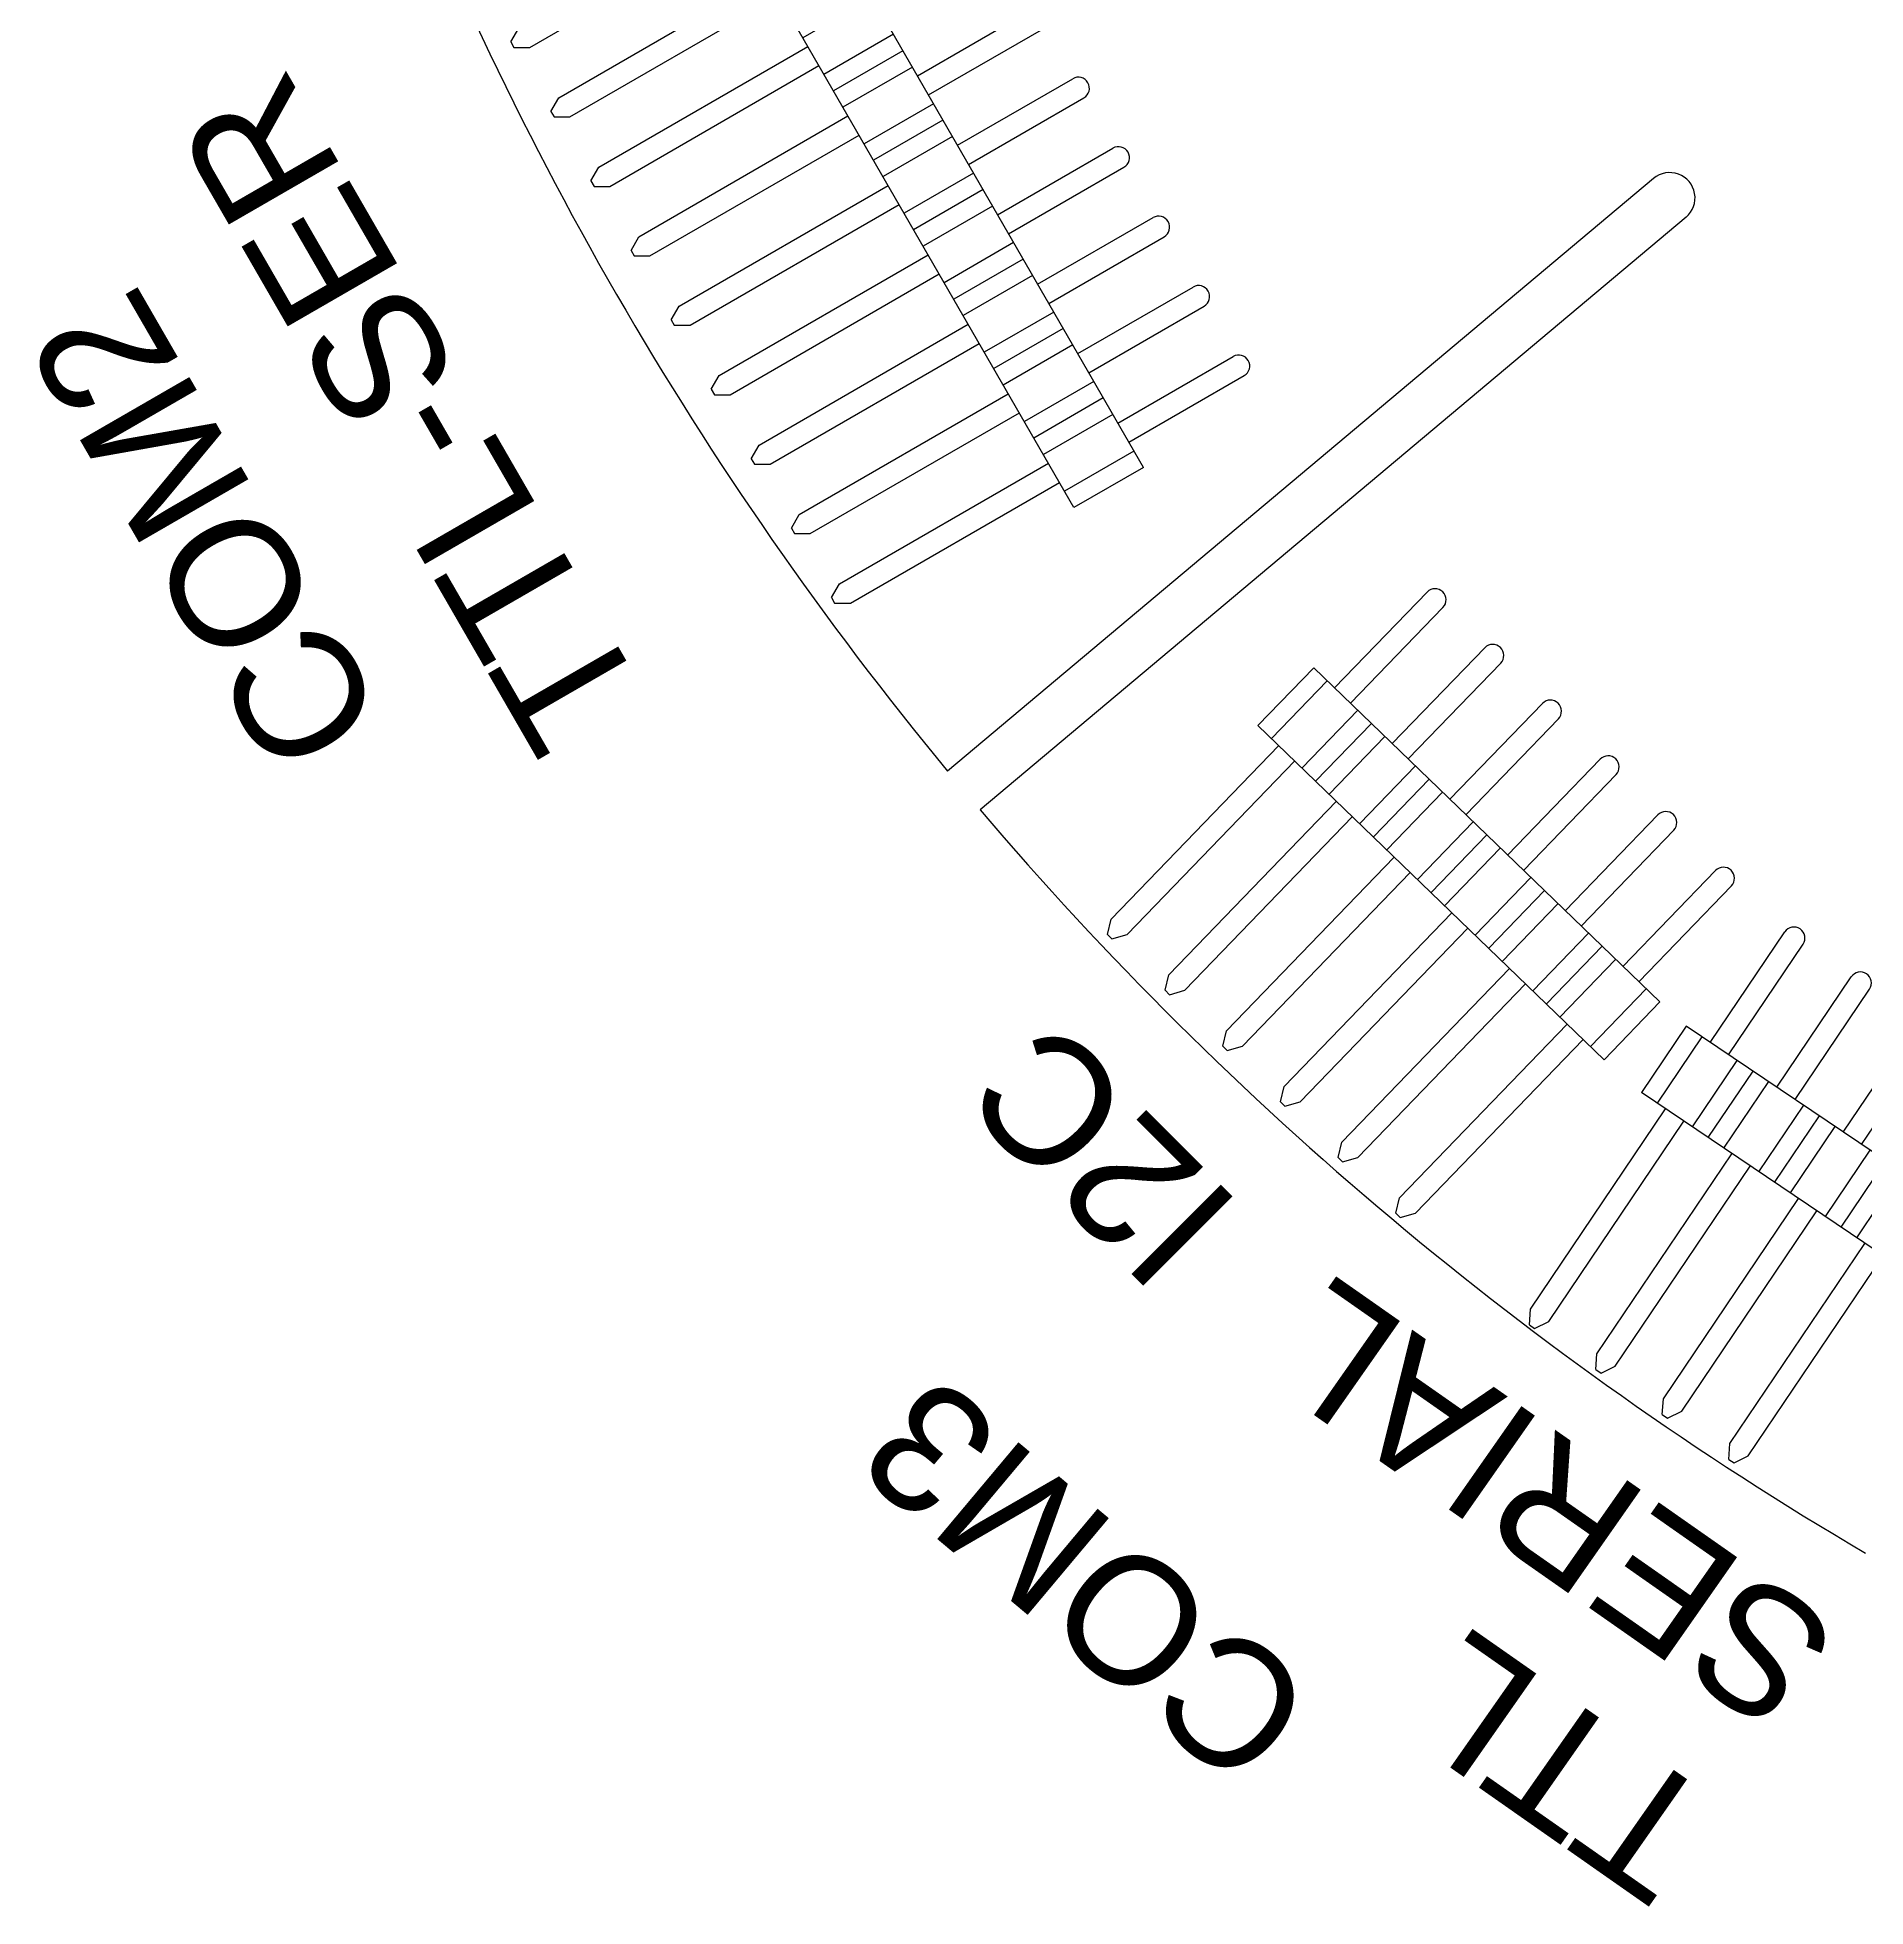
# Model space of a CAD drawing. Header units: millimetres. Extents: x -305 to 613, y 14 to 241.
# Drawn here: x 363.6 to 421.5, y 21.3 to 80.5 of the extents above; entities that cross this region are included whole.
import ezdxf

# ---------------------------------------------------------------- set-up
doc = ezdxf.new("R2010")
doc.units = ezdxf.units.MM
doc.header["$MEASUREMENT"] = 0
doc.layers.add('BOARD', color=4, linetype='Continuous', lineweight=30)
doc.layers.add('TOP_SILK', color=6, linetype='Continuous')
doc.styles.get("Standard").update_dxf_attribs({"font": 'DroidSansMono.ttf'})

# ---------------------------------------------------------------- blocks, each defined once
blk = doc.blocks.new('PCB-OUTLINE')
at = {"linetype": 'Continuous'}
for p, q in [((52.55, -126.382), (71.318, -148.748)), ((51.324, -127.411), (70.092, -149.777))]:
    blk.add_line(p, q, dxfattribs=at)
for centre, radius, start, end in [((0, -65), 110, 310.4167, 329.5833), ((51.937, -126.896), 0.8, 40, 220), ((0, -65), 110, 290.4167, 309.5833)]:
    blk.add_arc(centre, radius, start, end, dxfattribs=at)
blk = doc.blocks.new('HEADER-1x4-TOP-RA-SMT')
at = {"linetype": 'Continuous'}
for p, q in [((1.17, 10.62), (0.92, 10.187)), ((0.92, 10.187), (0.92, 2.54)), ((1.37, 10.62), (1.17, 10.62)), ((1.37, 10.62), (1.62, 10.187)), ((1.62, 10.187), (1.62, 2.54)), ((3.71, 10.62), (3.46, 10.187)), ((3.46, 10.187), (3.46, 2.54)), ((3.91, 10.62), (3.71, 10.62)), ((3.91, 10.62), (4.16, 10.187)), ((4.16, 10.187), (4.16, 2.54)), ((6.25, 10.62), (6, 10.187)), ((6, 10.187), (6, 2.54)), ((6.45, 10.62), (6.25, 10.62)), ((6.45, 10.62), (6.7, 10.187)), ((6.7, 10.187), (6.7, 2.54)), ((8.79, 10.62), (8.54, 10.187)), ((8.54, 10.187), (8.54, 2.54)), ((8.99, 10.62), (8.79, 10.62)), ((8.99, 10.62), (9.24, 10.187)), ((9.24, 10.187), (9.24, 2.54)), ((0, 0), (0, 2.54)), ((0, 2.54), (10.16, 2.54)), ((0.6, 0), (0.6, 2.54)), ((1.94, 0), (1.94, 2.54)), ((2.54, 0), (2.54, 2.54)), ((3.14, 0), (3.14, 2.54)), ((4.48, 0), (4.48, 2.54)), ((5.08, 0), (5.08, 2.54)), ((5.68, 0), (5.68, 2.54)), ((7.02, 0), (7.02, 2.54)), ((7.62, 0), (7.62, 2.54)), ((8.22, 0), (8.22, 2.54)), ((9.56, 0), (9.56, 2.54)), ((10.16, 0), (10.16, 2.54)), ((0, 0), (10.16, 0)), ((0.92, 0), (0.92, -4.22)), ((1.62, 0), (1.62, -4.22)), ((3.46, 0), (3.46, -4.22)), ((4.16, 0), (4.16, -4.22)), ((6, 0), (6, -4.22)), ((6.7, 0), (6.7, -4.22)), ((8.54, 0), (8.54, -4.22)), ((9.24, 0), (9.24, -4.22))]:
    blk.add_line(p, q, dxfattribs=at)
for centre in [(1.27, -4.22), (3.81, -4.22), (6.35, -4.22), (8.89, -4.22)]:
    blk.add_arc(centre, 0.35, 180, 0, dxfattribs=at)
blk = doc.blocks.new('HEADER-1x6-TOP-RA-SMT')
at = {"linetype": 'Continuous'}
for p, q in [((1.17, 10.62), (0.92, 10.187)), ((0.92, 10.187), (0.92, 2.54)), ((1.37, 10.62), (1.17, 10.62)), ((1.37, 10.62), (1.62, 10.187)), ((1.62, 10.187), (1.62, 2.54)), ((3.71, 10.62), (3.46, 10.187)), ((3.46, 10.187), (3.46, 2.54)), ((3.91, 10.62), (3.71, 10.62)), ((3.91, 10.62), (4.16, 10.187)), ((4.16, 10.187), (4.16, 2.54)), ((6.25, 10.62), (6, 10.187)), ((6, 10.187), (6, 2.54)), ((6.45, 10.62), (6.25, 10.62)), ((6.45, 10.62), (6.7, 10.187)), ((6.7, 10.187), (6.7, 2.54)), ((8.79, 10.62), (8.54, 10.187)), ((8.54, 10.187), (8.54, 2.54)), ((8.99, 10.62), (8.79, 10.62)), ((8.99, 10.62), (9.24, 10.187)), ((9.24, 10.187), (9.24, 2.54)), ((11.33, 10.62), (11.08, 10.187)), ((11.08, 10.187), (11.08, 2.54)), ((11.53, 10.62), (11.33, 10.62)), ((11.53, 10.62), (11.78, 10.187)), ((11.78, 10.187), (11.78, 2.54)), ((13.87, 10.62), (13.62, 10.187)), ((13.62, 10.187), (13.62, 2.54)), ((14.07, 10.62), (13.87, 10.62)), ((14.07, 10.62), (14.32, 10.187)), ((14.32, 10.187), (14.32, 2.54)), ((0, 0), (0, 2.54)), ((0, 2.54), (15.24, 2.54)), ((0.6, 0), (0.6, 2.54)), ((1.94, 0), (1.94, 2.54)), ((2.54, 0), (2.54, 2.54)), ((3.14, 0), (3.14, 2.54)), ((4.48, 0), (4.48, 2.54)), ((5.08, 0), (5.08, 2.54)), ((5.68, 0), (5.68, 2.54)), ((7.02, 0), (7.02, 2.54)), ((7.62, 0), (7.62, 2.54)), ((8.22, 0), (8.22, 2.54)), ((9.56, 0), (9.56, 2.54)), ((10.16, 0), (10.16, 2.54)), ((10.76, 0), (10.76, 2.54)), ((12.1, 0), (12.1, 2.54)), ((12.7, 0), (12.7, 2.54)), ((13.3, 0), (13.3, 2.54)), ((14.64, 0), (14.64, 2.54)), ((15.24, 0), (15.24, 2.54)), ((0, 0), (15.24, 0)), ((0.92, 0), (0.92, -4.22)), ((1.62, 0), (1.62, -4.22)), ((3.46, 0), (3.46, -4.22)), ((4.16, 0), (4.16, -4.22)), ((6, 0), (6, -4.22)), ((6.7, 0), (6.7, -4.22)), ((8.54, 0), (8.54, -4.22)), ((9.24, 0), (9.24, -4.22)), ((11.08, 0), (11.08, -4.22)), ((11.78, 0), (11.78, -4.22)), ((13.62, 0), (13.62, -4.22)), ((14.32, 0), (14.32, -4.22))]:
    blk.add_line(p, q, dxfattribs=at)
for centre in [(1.27, -4.22), (3.81, -4.22), (6.35, -4.22), (8.89, -4.22), (11.43, -4.22), (13.97, -4.22)]:
    blk.add_arc(centre, 0.35, 180, 0, dxfattribs=at)
blk = doc.blocks.new('HEADER-1x10-TOP-RA-SMT')
at = {"linetype": 'Continuous'}
for p, q in [((1.17, 10.62), (0.92, 10.187)), ((0.92, 10.187), (0.92, 2.54)), ((1.37, 10.62), (1.17, 10.62)), ((1.37, 10.62), (1.62, 10.187)), ((1.62, 10.187), (1.62, 2.54)), ((3.71, 10.62), (3.46, 10.187)), ((3.46, 10.187), (3.46, 2.54)), ((3.91, 10.62), (3.71, 10.62)), ((3.91, 10.62), (4.16, 10.187)), ((4.16, 10.187), (4.16, 2.54)), ((6.25, 10.62), (6, 10.187)), ((6, 10.187), (6, 2.54)), ((6.45, 10.62), (6.25, 10.62)), ((6.45, 10.62), (6.7, 10.187)), ((6.7, 10.187), (6.7, 2.54)), ((8.79, 10.62), (8.54, 10.187)), ((8.54, 10.187), (8.54, 2.54)), ((8.99, 10.62), (8.79, 10.62)), ((8.99, 10.62), (9.24, 10.187)), ((9.24, 10.187), (9.24, 2.54)), ((11.33, 10.62), (11.08, 10.187)), ((11.08, 10.187), (11.08, 2.54)), ((11.53, 10.62), (11.33, 10.62)), ((11.53, 10.62), (11.78, 10.187)), ((11.78, 10.187), (11.78, 2.54)), ((13.87, 10.62), (13.62, 10.187)), ((13.62, 10.187), (13.62, 2.54)), ((14.07, 10.62), (13.87, 10.62)), ((14.07, 10.62), (14.32, 10.187)), ((14.32, 10.187), (14.32, 2.54)), ((16.41, 10.62), (16.16, 10.187)), ((16.16, 10.187), (16.16, 2.54)), ((16.61, 10.62), (16.41, 10.62)), ((16.61, 10.62), (16.86, 10.187)), ((16.86, 10.187), (16.86, 2.54)), ((18.95, 10.62), (18.7, 10.187)), ((18.7, 10.187), (18.7, 2.54)), ((19.15, 10.62), (18.95, 10.62)), ((19.15, 10.62), (19.4, 10.187)), ((19.4, 10.187), (19.4, 2.54)), ((21.49, 10.62), (21.24, 10.187)), ((21.24, 10.187), (21.24, 2.54)), ((21.69, 10.62), (21.49, 10.62)), ((21.69, 10.62), (21.94, 10.187)), ((21.94, 10.187), (21.94, 2.54)), ((24.03, 10.62), (23.78, 10.187)), ((23.78, 10.187), (23.78, 2.54)), ((24.23, 10.62), (24.03, 10.62)), ((24.23, 10.62), (24.48, 10.187)), ((24.48, 10.187), (24.48, 2.54)), ((0, 0), (0, 2.54)), ((0, 2.54), (25.4, 2.54)), ((0.6, 0), (0.6, 2.54)), ((1.94, 0), (1.94, 2.54)), ((2.54, 0), (2.54, 2.54)), ((3.14, 0), (3.14, 2.54)), ((4.48, 0), (4.48, 2.54)), ((5.08, 0), (5.08, 2.54)), ((5.68, 0), (5.68, 2.54)), ((7.02, 0), (7.02, 2.54)), ((7.62, 0), (7.62, 2.54)), ((8.22, 0), (8.22, 2.54)), ((9.56, 0), (9.56, 2.54)), ((10.16, 0), (10.16, 2.54)), ((10.76, 0), (10.76, 2.54)), ((12.1, 0), (12.1, 2.54)), ((12.7, 0), (12.7, 2.54)), ((13.3, 0), (13.3, 2.54)), ((14.64, 0), (14.64, 2.54)), ((15.24, 0), (15.24, 2.54)), ((15.84, 0), (15.84, 2.54)), ((17.18, 0), (17.18, 2.54)), ((17.78, 0), (17.78, 2.54)), ((18.38, 0), (18.38, 2.54)), ((19.72, 0), (19.72, 2.54)), ((20.32, 0), (20.32, 2.54)), ((20.92, 0), (20.92, 2.54)), ((22.26, 0), (22.26, 2.54)), ((22.86, 0), (22.86, 2.54)), ((23.46, 0), (23.46, 2.54)), ((24.8, 0), (24.8, 2.54)), ((25.4, 0), (25.4, 2.54)), ((0, 0), (25.4, 0)), ((0.92, 0), (0.92, -4.22)), ((1.62, 0), (1.62, -4.22)), ((3.46, 0), (3.46, -4.22)), ((4.16, 0), (4.16, -4.22)), ((6, 0), (6, -4.22)), ((6.7, 0), (6.7, -4.22)), ((8.54, 0), (8.54, -4.22)), ((9.24, 0), (9.24, -4.22)), ((11.08, 0), (11.08, -4.22)), ((11.78, 0), (11.78, -4.22)), ((13.62, 0), (13.62, -4.22)), ((14.32, 0), (14.32, -4.22)), ((16.16, 0), (16.16, -4.22)), ((16.86, 0), (16.86, -4.22)), ((18.7, 0), (18.7, -4.22)), ((19.4, 0), (19.4, -4.22)), ((21.24, 0), (21.24, -4.22)), ((21.94, 0), (21.94, -4.22)), ((23.78, 0), (23.78, -4.22)), ((24.48, 0), (24.48, -4.22))]:
    blk.add_line(p, q, dxfattribs=at)
for centre in [(1.27, -4.22), (3.81, -4.22), (6.35, -4.22), (8.89, -4.22), (11.43, -4.22), (13.97, -4.22), (16.51, -4.22), (19.05, -4.22), (21.59, -4.22), (24.13, -4.22)]:
    blk.add_arc(centre, 0.35, 180, 0, dxfattribs=at)

msp = doc.modelspace()

# ---------------------------------------------------------------- block references
at = {"linetype": 'Continuous'}
for name, p, rotation in [('HEADER-1x10-TOP-RA-SMT', (398.596, 66.874), 120), ('HEADER-1x6-TOP-RA-SMT', (414.954, 49.944), 136), ('HEADER-1x4-TOP-RA-SMT', (424.217, 43.497), 146)]:
    msp.add_blockref(name, p, dxfattribs=dict(at, rotation=rotation))
at = {"layer": 'BOARD', "linetype": 'Continuous', "rotation": 270}
msp.add_blockref('PCB-OUTLINE', (542.169, 127.348), dxfattribs=at)

# ---------------------------------------------------------------- texts
at = {"layer": 'TOP_SILK', "linetype": 'Continuous', "char_height": 0.2, "width": 20.91329}
for s, insert, attachment_point, rotation in [('{\\fArial|b0|i0|c0|p0;\\H20x;TTL-SER}', (375.411, 68.598), 5, 120), ('{\\fArial|b0|i0|c0|p0;\\H20x;COM2}', (368.916, 64.848), 5, 120), ('{\\fArial|b0|i0|c0|p0;\\H20x;I2C}', (397.315, 45.107), 5, 135), ('{\\fArial|b0|i0|c0|p0;\\H20x;TTL\\PSERIAL}', (417.789, 25.614), 4, 145), ('{\\fArial|b0|i0|c0|p0;\\H20x;COM3}', (396.821, 31.593), 5, 140)]:
    msp.add_mtext(s, dxfattribs=dict(at, insert=insert, attachment_point=attachment_point, rotation=rotation))

doc.saveas('drawing.dxf')
